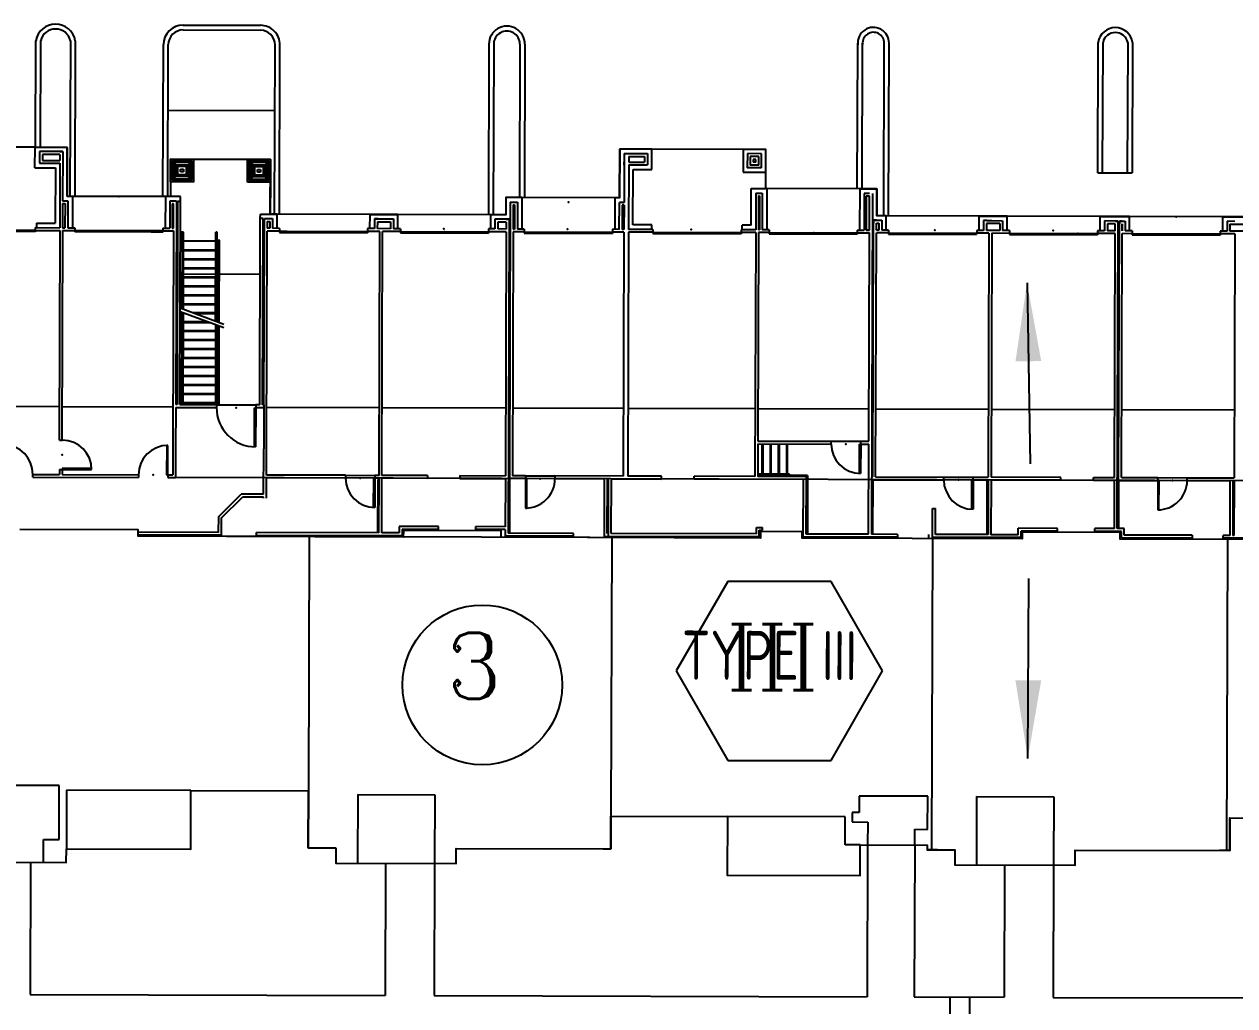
# Model space of a CAD drawing. Header units: feet. Extents: x 26064 to 27719, y 16802 to 28989.
# Drawn here: x 26820.5 to 26944.1, y 17836.6 to 17936.8 of the extents above; entities that cross this region are included whole.
import ezdxf
from ezdxf.enums import TextEntityAlignment as Align

# ---------------------------------------------------------------- set-up
doc = ezdxf.new("R2010")
doc.units = ezdxf.units.FT
doc.header["$LTSCALE"] = 50
doc.header["$MEASUREMENT"] = 0
doc.header["$PDSIZE"] = -0.5
for name, color, linetype in [('BUILDING-INTERIOR', 251, 'Continuous'), ('BUILDINGS', 5, 'Continuous'), ('CURB-B', 4, 'Continuous'), ('CURB-F', 32, 'Continuous'), ('FLUMES', 2, 'Continuous'), ('SD-STRUCTURE', 6, 'Continuous'), ('SIDEWALK', 9, 'Continuous')]:
    doc.layers.add(name, color=color, linetype=linetype)
doc.styles.add('DCADTXTSTYLE2', font='ARCHITXT')
doc.styles.add('DCADTXTSTYLE3', font='ROMANC')
doc.styles.add('ls80', font='simplex', dxfattribs={"oblique": 15, "height": 4})
doc.dimstyles.new('dim', dxfattribs={"dimtxt": 0.18, "dimasz": 0.16, "dimexe": 0.0625, "dimexo": 0.0625, "dimgap": 0.03, "dimtad": 3, "dimdec": 4, "dimzin": 0, "dimdsep": 46, "dimtxsty": 'ls80', "dimcen": 0.09, "dimclrd": 256, "dimclre": 256, "dimclrt": 256, "dimaunit": 1, "dimadec": 4, "dimazin": 0, "dimtfac": 1, "dimtdec": 4, "dimtofl": 0, "dimtmove": 2, "dimatfit": 3, "dimfxl": 0, "dimtolj": 1, "dimtzin": 0, "dimlwd": -1, "dimlwe": -1, "dimarcsym": 0})

msp = doc.modelspace()

# ---------------------------------------------------------------- linework, layer by layer
at = {"layer": 'BUILDING-INTERIOR', "color": 7, "ltscale": 12}
for p, q in [((26821.56744, 17922.19393), (26821.57352, 17924.27646)), ((26821.57352, 17924.27646), (26824.86387, 17924.26686)), ((26822.0304, 17923.83782), (26822.02694, 17922.65078)), ((26824.40453, 17923.8309), (26822.0304, 17923.83782)), ((26824.11298, 17923.83175), (26824.40453, 17923.8309)), ((26824.40453, 17923.8309), (26824.38991, 17918.812)), ((26824.40453, 17923.8309), (26824.40368, 17923.53934)), ((26824.86387, 17924.26686), (26824.84928, 17919.26878)), ((26881.28603, 17919.10413), (26881.30062, 17924.1022)), ((26884.59102, 17924.0926), (26881.30062, 17924.1022)), ((26884.58494, 17922.01006), (26884.59102, 17924.0926)), ((26893.9, 17924.06551), (26893.89319, 17921.73307)), ((26896.23239, 17924.0587), (26893.9, 17924.06551)), ((26896.22559, 17921.72626), (26896.23239, 17924.0587)), ((26822.02694, 17922.65078), (26824.10952, 17922.64472)), ((26822.32111, 17923.54542), (26822.31934, 17922.94148)), ((26822.31934, 17922.94148), (26824.11037, 17922.93626)), ((26824.11213, 17923.54019), (26822.32111, 17923.54542)), ((26824.10952, 17922.64472), (26824.09033, 17916.06392)), ((26824.11213, 17923.54019), (26824.11037, 17922.93626)), ((26835.4122, 17920.73745), (26835.41901, 17923.06989)), ((26835.41901, 17923.06989), (26835.4122, 17920.73745)), ((26835.41901, 17923.06989), (26837.75145, 17923.06308)), ((26835.58513, 17922.9028), (26835.57929, 17920.90358)), ((26835.58513, 17922.9028), (26837.58434, 17922.89696)), ((26835.70971, 17922.77748), (26835.70461, 17921.02816)), ((26835.70971, 17922.77748), (26837.45904, 17922.77238)), ((26835.95889, 17922.52685), (26835.70971, 17922.77748)), ((26835.95524, 17921.27733), (26835.95889, 17922.52685)), ((26835.95889, 17922.52685), (26837.20841, 17922.5232)), ((26837.20841, 17922.5232), (26837.20476, 17921.27368)), ((26837.20841, 17922.5232), (26837.45904, 17922.77238)), ((26837.45394, 17921.02305), (26837.45904, 17922.77238)), ((26837.57852, 17920.89773), (26837.58436, 17922.89696)), ((26837.75145, 17923.06308), (26837.74464, 17920.73064)), ((26837.75145, 17923.0631), (26843.29102, 17923.04693)), ((26843.28421, 17920.71447), (26843.29102, 17923.04691)), ((26843.29102, 17923.04691), (26843.28421, 17920.71447)), ((26843.29102, 17923.04691), (26845.62345, 17923.0401)), ((26843.45713, 17922.87982), (26843.4513, 17920.8806)), ((26843.45713, 17922.87982), (26845.45635, 17922.87399)), ((26843.58172, 17922.75451), (26843.57662, 17921.00518)), ((26843.58172, 17922.75451), (26845.33105, 17922.74941)), ((26843.8309, 17922.50387), (26843.58172, 17922.75451)), ((26843.82725, 17921.25435), (26843.8309, 17922.50387)), ((26843.8309, 17922.50387), (26845.08042, 17922.50023)), ((26845.08042, 17922.50023), (26845.07677, 17921.25071)), ((26845.08042, 17922.50023), (26845.33105, 17922.74941)), ((26845.32594, 17921.00007), (26845.33105, 17922.74941)), ((26845.45053, 17920.87476), (26845.45637, 17922.87399)), ((26845.62345, 17923.0401), (26845.61665, 17920.70767)), ((26881.75744, 17923.64271), (26881.74286, 17918.64464)), ((26881.75404, 17922.47649), (26881.75489, 17922.76804)), ((26881.75744, 17923.64271), (26881.75701, 17923.49694)), ((26881.75744, 17923.64271), (26882.04901, 17923.64186)), ((26881.75744, 17923.64271), (26884.13153, 17923.63578)), ((26882.21221, 17922.47515), (26882.19302, 17915.89436)), ((26882.21221, 17922.47515), (26884.12812, 17922.46956)), ((26882.21477, 17923.34981), (26882.21306, 17922.76671)), ((26882.21306, 17922.76671), (26883.83742, 17922.76196)), ((26882.21477, 17923.34981), (26883.83912, 17923.34507)), ((26883.83912, 17923.34507), (26883.83742, 17922.76196)), ((26884.13153, 17923.63578), (26884.12812, 17922.46956)), ((26894.33606, 17923.6269), (26894.3318, 17922.16912)), ((26895.79379, 17923.62264), (26894.33606, 17923.6269)), ((26894.62676, 17923.33449), (26894.62421, 17922.45983)), ((26895.50138, 17923.33194), (26894.62676, 17923.33449)), ((26894.62676, 17923.33449), (26894.62676, 17923.33449)), ((26894.91746, 17923.04209), (26894.91661, 17922.75053)), ((26895.20812, 17922.74968), (26894.91661, 17922.75053)), ((26895.20897, 17923.04124), (26894.91746, 17923.04209)), ((26895.20812, 17922.74968), (26895.20897, 17923.04124)), ((26895.49883, 17922.45727), (26895.50138, 17923.33194)), ((26895.49883, 17922.45727), (26895.50138, 17923.33194)), ((26895.78953, 17922.16487), (26895.79379, 17923.62264)), ((26821.56744, 17922.19393), (26823.64995, 17922.18785)), ((26823.64995, 17922.18785), (26823.63342, 17916.52339)), ((26835.95524, 17921.27733), (26835.70461, 17921.02816)), ((26837.20476, 17921.27368), (26835.95524, 17921.27733)), ((26836.03879, 17921.36039), (26836.04195, 17922.4433)), ((26837.1217, 17921.35723), (26836.03879, 17921.36039)), ((26836.04195, 17922.4433), (26837.12486, 17922.44014)), ((26836.14322, 17921.46421), (26836.14577, 17922.33887)), ((26837.01788, 17921.46166), (26836.14322, 17921.46421)), ((26836.14577, 17922.33887), (26837.02043, 17922.33632)), ((26836.43562, 17921.75491), (26836.43647, 17922.04647)), ((26836.72718, 17921.75406), (26836.43562, 17921.75491)), ((26836.43647, 17922.04647), (26836.72803, 17922.04562)), ((26836.72803, 17922.04562), (26836.72718, 17921.75406)), ((26837.02043, 17922.33632), (26837.01788, 17921.46166)), ((26837.12486, 17922.44014), (26837.1217, 17921.35723)), ((26837.20476, 17921.27368), (26837.45394, 17921.02305)), ((26843.82725, 17921.25435), (26843.57662, 17921.00518)), ((26845.07677, 17921.25071), (26843.82725, 17921.25435)), ((26843.91079, 17921.33741), (26843.91395, 17922.42033)), ((26844.99371, 17921.33425), (26843.91079, 17921.33741)), ((26843.91395, 17922.42033), (26844.99687, 17922.41717)), ((26844.01522, 17921.44123), (26844.01778, 17922.3159)), ((26844.88989, 17921.43868), (26844.01522, 17921.44123)), ((26844.01778, 17922.3159), (26844.89244, 17922.31335)), ((26844.30763, 17921.73194), (26844.30848, 17922.02349)), ((26844.59918, 17921.73109), (26844.30763, 17921.73194)), ((26844.30848, 17922.02349), (26844.60004, 17922.02264)), ((26844.60004, 17922.02264), (26844.59918, 17921.73109)), ((26844.89244, 17922.31335), (26844.88989, 17921.43868)), ((26844.99687, 17922.41717), (26844.99371, 17921.33425)), ((26845.07677, 17921.25071), (26845.32594, 17921.00007)), ((26882.6525, 17916.3511), (26882.66903, 17922.01566)), ((26882.66903, 17922.01566), (26884.58494, 17922.01006)), ((26893.89319, 17921.73307), (26896.22559, 17921.72626)), ((26895.78953, 17922.16487), (26894.3318, 17922.16912)), ((26895.49883, 17922.45727), (26894.62421, 17922.45983)), ((26835.4122, 17920.73745), (26835.40783, 17919.23803)), ((26837.74464, 17920.73064), (26835.4122, 17920.73745)), ((26837.57852, 17920.89773), (26835.57929, 17920.90357)), ((26837.45394, 17921.02305), (26835.70461, 17921.02815)), ((26845.61665, 17920.70767), (26843.28421, 17920.71447)), ((26845.45053, 17920.87476), (26843.4513, 17920.88059)), ((26845.32594, 17921.00007), (26843.57662, 17921.00517)), ((26845.61665, 17920.70767), (26845.60717, 17917.45894)), ((26894.73119, 17916.31593), (26894.74213, 17920.06449)), ((26894.74213, 17920.06449), (26896.32483, 17920.05987)), ((26896.32483, 17920.05987), (26896.31255, 17915.85315)), ((26905.82118, 17920.03215), (26905.8089, 17915.82545)), ((26905.82118, 17920.03215), (26907.57052, 17920.02705)), ((26907.57052, 17920.02705), (26907.5625, 17917.27801)), ((26824.3899, 17918.812), (26824.93134, 17918.81043)), ((26824.84928, 17919.26878), (26825.39083, 17919.2672)), ((26824.93134, 17918.81043), (26824.92331, 17916.06149)), ((26825.39083, 17919.2672), (26825.38147, 17916.06013)), ((26834.88718, 17919.23948), (26834.87782, 17916.03241)), ((26834.8872, 17919.23955), (26834.87784, 17916.03245)), ((26836.42829, 17919.23505), (26834.8872, 17919.23955)), ((26835.34402, 17918.78005), (26835.33602, 17916.03111)), ((26836.01045, 17918.77811), (26835.34402, 17918.78005)), ((26836.01045, 17918.77811), (26835.9498, 17897.99453)), ((26836.01045, 17918.77809), (26835.9498, 17897.99454)), ((26836.01046, 17918.77811), (26836.00961, 17918.48655)), ((26836.01046, 17918.77811), (26836.01045, 17918.77812)), ((26836.13538, 17918.77774), (26836.07475, 17897.99417)), ((26836.13538, 17918.77774), (26836.42695, 17918.77689)), ((26836.36632, 17897.99332), (26836.42695, 17918.77689)), ((26836.42695, 17918.77689), (26836.42829, 17919.23505)), ((26869.66536, 17919.13803), (26869.66026, 17917.38862)), ((26871.31072, 17919.13323), (26869.66536, 17919.13803)), ((26871.31072, 17919.13323), (26871.30136, 17915.92615)), ((26880.80707, 17919.10553), (26880.79771, 17915.89843)), ((26881.28603, 17919.10413), (26880.80707, 17919.10553)), ((26895.19895, 17919.60499), (26895.18801, 17915.85643)), ((26895.19895, 17919.60499), (26895.86533, 17919.60305)), ((26895.48966, 17919.31259), (26895.47957, 17915.85558)), ((26895.48966, 17919.31259), (26895.57296, 17919.31235)), ((26895.57296, 17919.31235), (26895.56287, 17915.85534)), ((26895.86533, 17919.60305), (26895.85442, 17915.85449)), ((26906.278, 17919.57266), (26906.26706, 17915.82411)), ((26906.81951, 17919.57108), (26906.278, 17919.57266)), ((26906.48538, 17919.2805), (26906.47529, 17915.82351)), ((26906.81865, 17919.27952), (26906.48538, 17919.2805)), ((26906.80857, 17915.82254), (26906.81865, 17919.27952)), ((26907.11105, 17919.57023), (26907.00944, 17884.75029)), ((26824.38906, 17918.52045), (26824.38188, 17916.06307)), ((26824.38905, 17918.52045), (26824.63894, 17918.51972)), ((26824.63894, 17918.51972), (26824.63172, 17916.06234)), ((26835.59308, 17918.48777), (26835.58591, 17916.03038)), ((26835.71805, 17918.48741), (26835.59308, 17918.48777)), ((26835.71087, 17916.03002), (26835.71805, 17918.48741)), ((26870.12235, 17918.67854), (26870.03995, 17890.43941)), ((26870.12235, 17918.67854), (26870.1215, 17918.38698)), ((26870.12235, 17918.67854), (26870.85123, 17918.67641)), ((26870.41305, 17918.38613), (26870.40588, 17915.92876)), ((26870.41305, 17918.38613), (26870.55882, 17918.38571)), ((26870.55882, 17918.38571), (26870.55165, 17915.92834)), ((26870.85123, 17918.67641), (26870.84321, 17915.92748)), ((26881.25587, 17915.89709), (26881.26389, 17918.64604)), ((26881.74286, 17918.64464), (26881.26389, 17918.64604)), ((26881.55462, 17918.35363), (26881.54745, 17915.89624)), ((26881.74201, 17918.35309), (26881.55462, 17918.35363)), ((26881.57368, 17918.64513), (26881.74286, 17918.64464)), ((26881.74201, 17918.35308), (26881.73484, 17915.8957)), ((26821.71749, 17916.52898), (26821.71615, 17916.07082)), ((26821.71749, 17916.52898), (26823.63342, 17916.52339)), ((26844.58138, 17915.62928), (26844.58539, 17917.00377)), ((26844.58539, 17917.00377), (26844.58673, 17917.46193)), ((26844.87694, 17917.00292), (26844.58539, 17917.00377)), ((26844.58673, 17917.46193), (26846.29406, 17917.45692)), ((26844.82142, 17897.96864), (26844.87694, 17917.00292)), ((26844.94637, 17897.96828), (26845.0019, 17917.00255)), ((26845.0019, 17917.00255), (26845.83457, 17917.0001)), ((26845.29261, 17916.71013), (26845.29053, 17916.00208)), ((26845.29261, 17916.71013), (26845.54216, 17916.7094)), ((26845.54216, 17916.7094), (26845.5401, 17916.00135)), ((26845.83457, 17917.0001), (26845.83165, 17916.0005)), ((26846.28981, 17915.99916), (26846.29406, 17917.45692)), ((26855.78629, 17915.97135), (26855.79062, 17917.4291)), ((26855.79062, 17917.4291), (26858.64365, 17917.42077)), ((26856.24744, 17916.96972), (26856.24453, 17915.97009)), ((26856.6223, 17916.96862), (26856.24744, 17916.96972)), ((26856.33073, 17916.96947), (26856.6223, 17916.96862)), ((26856.53815, 17916.67731), (26856.53608, 17915.96924)), ((26856.53815, 17916.67731), (26857.89192, 17916.67336)), ((26856.6223, 17916.96862), (26858.18433, 17916.96406)), ((26857.89192, 17916.67336), (26857.88986, 17915.96529)), ((26858.18433, 17916.96406), (26858.18141, 17915.96443)), ((26858.6394, 17915.96303), (26858.64365, 17917.42077)), ((26868.13575, 17915.93531), (26868.14, 17917.39306)), ((26869.66026, 17917.38862), (26868.14, 17917.39306)), ((26868.55534, 17916.9338), (26868.55243, 17915.93417)), ((26869.70074, 17916.93046), (26868.55534, 17916.9338)), ((26868.84605, 17916.6414), (26868.84398, 17915.93331)), ((26869.69989, 17916.6389), (26868.84605, 17916.6414)), ((26869.69989, 17916.6389), (26869.69782, 17915.93082)), ((26869.99229, 17916.92961), (26869.70074, 17916.93046)), ((26869.70074, 17916.93046), (26869.99229, 17916.92961)), ((26869.99229, 17916.92961), (26869.89871, 17884.85858)), ((26884.56846, 17916.34551), (26882.6525, 17916.3511)), ((26884.56713, 17915.88735), (26884.56846, 17916.34551)), ((26893.81357, 17915.86044), (26893.81491, 17916.3186)), ((26894.73119, 17916.31593), (26893.81491, 17916.3186)), ((26907.15153, 17890.62268), (26907.22798, 17916.82093)), ((26907.22798, 17916.82093), (26907.22713, 17916.52938)), ((26907.51953, 17916.82008), (26907.22798, 17916.82093)), ((26907.22798, 17916.82093), (26908.06097, 17916.8185)), ((26907.51662, 17915.82047), (26907.51868, 17916.52853)), ((26907.51868, 17916.52853), (26907.76856, 17916.5278)), ((26908.52046, 17917.27521), (26907.5625, 17917.27801)), ((26907.76856, 17916.5278), (26907.7665, 17915.81974)), ((26908.06097, 17916.8185), (26908.05805, 17915.81889)), ((26908.51622, 17915.81746), (26908.52046, 17917.27521)), ((26918.01257, 17915.78974), (26918.01682, 17917.24749)), ((26918.01682, 17917.24749), (26920.8699, 17917.23917)), ((26918.47363, 17916.78811), (26918.47071, 17915.7885)), ((26918.80683, 17916.78714), (26918.47363, 17916.78811)), ((26918.76433, 17916.49571), (26918.76227, 17915.78764)), ((26920.118, 17916.49176), (26918.76433, 17916.49571)), ((26918.80683, 17916.78714), (26919.30665, 17916.78568)), ((26919.30665, 17916.78568), (26920.4104, 17916.78246)), ((26920.118, 17916.49176), (26920.11593, 17915.78369)), ((26920.4104, 17916.78246), (26920.40749, 17915.78284)), ((26920.86564, 17915.78141), (26920.8699, 17917.23917)), ((26930.36199, 17915.75369), (26930.36625, 17917.21145)), ((26930.36625, 17917.21145), (26933.38592, 17917.20264)), ((26930.82307, 17916.75207), (26930.82015, 17915.75247)), ((26932.21838, 17916.74802), (26930.82307, 17916.75207)), ((26931.11377, 17916.45969), (26931.1117, 17915.75162)), ((26931.92597, 17916.45731), (26931.11377, 17916.45969)), ((26931.9239, 17915.74925), (26931.92597, 17916.45731)), ((26931.92682, 17916.74887), (26932.21838, 17916.74802)), ((26932.12674, 17885.34341), (26932.21838, 17916.74802)), ((26932.26603, 17890.25783), (26932.34333, 17916.74765)), ((26932.34333, 17916.74765), (26932.34247, 17916.4561)), ((26932.63488, 17916.7468), (26932.34333, 17916.74765)), ((26932.34333, 17916.74765), (26932.92637, 17916.74595)), ((26932.63397, 17916.45525), (26932.6319, 17915.74719)), ((26932.63196, 17915.74719), (26932.63403, 17916.45523)), ((26932.92637, 17916.74595), (26932.92346, 17915.74634)), ((26933.38166, 17915.74488), (26933.38592, 17917.20264)), ((26942.88227, 17917.17492), (26942.87801, 17915.71717)), ((26942.88227, 17917.17492), (26945.73534, 17917.1666)), ((26943.33909, 17916.71556), (26943.33617, 17915.71595)), ((26944.13047, 17916.71325), (26943.33909, 17916.71556)), ((26943.62979, 17916.42316), (26943.62773, 17915.7151)), ((26943.62979, 17916.42316), (26944.98344, 17916.41921)), ((26821.59007, 17915.65468), (26812.59353, 17915.68094)), ((26821.59044, 17915.77964), (26812.5939, 17915.80589)), ((26821.59044, 17915.77964), (26821.59007, 17915.65468)), ((26821.59129, 17916.07119), (26821.59044, 17915.77964)), ((26821.59044, 17915.77964), (26824.0895, 17915.77236)), ((26821.59129, 17916.07119), (26824.09033, 17916.06392)), ((26824.0895, 17915.77236), (26824.02705, 17894.36392)), ((26824.38105, 17915.77151), (26824.3186, 17894.36307)), ((26824.38105, 17915.77151), (26825.63057, 17915.76786)), ((26824.38188, 17916.06307), (26824.63172, 17916.06234)), ((26824.92331, 17916.06149), (26825.63142, 17916.05942)), ((26825.63057, 17915.76786), (26825.63021, 17915.64291)), ((26833.43027, 17915.62015), (26825.63021, 17915.64291)), ((26825.63142, 17916.05942), (26825.63057, 17915.76786)), ((26833.43063, 17915.7451), (26825.63057, 17915.76786)), ((26834.62602, 17915.61668), (26833.43027, 17915.62017)), ((26834.62638, 17915.74163), (26833.43063, 17915.74512)), ((26834.62638, 17915.74163), (26834.62602, 17915.61668)), ((26834.62723, 17916.03318), (26834.62638, 17915.74163)), ((26834.62638, 17915.74163), (26835.71003, 17915.73846)), ((26834.62723, 17916.03318), (26835.33602, 17916.03111)), ((26835.58591, 17916.03038), (26835.71087, 17916.03002)), ((26835.71003, 17915.73846), (26835.6452, 17893.51774)), ((26836.62565, 17915.48598), (26836.41735, 17915.48659)), ((26836.75096, 17915.61057), (26836.41771, 17915.61154)), ((26836.60319, 17907.78928), (26836.62565, 17915.48598)), ((26836.72801, 17907.74154), (26836.75096, 17915.61057)), ((26840.0149, 17906.53171), (26840.04136, 17915.60096)), ((26840.16631, 17915.6006), (26840.04136, 17915.60096)), ((26840.13972, 17906.48397), (26840.16631, 17915.6006)), ((26844.52987, 17897.96949), (26844.58138, 17915.62928)), ((26844.94637, 17897.96828), (26844.99752, 17915.50309)), ((26845.22485, 17893.48979), (26845.28968, 17915.71052)), ((26846.53852, 17915.70688), (26845.28968, 17915.71052)), ((26845.5401, 17916.00135), (26845.29053, 17916.00208)), ((26846.53937, 17915.99843), (26845.83165, 17916.0005)), ((26846.53852, 17915.70688), (26846.53816, 17915.58192)), ((26846.53816, 17915.58192), (26847.3143, 17915.57966)), ((26846.53937, 17915.99843), (26846.53852, 17915.70688)), ((26846.53852, 17915.70688), (26847.34234, 17915.70453)), ((26847.3143, 17915.57964), (26855.53457, 17915.55565)), ((26847.31467, 17915.70459), (26855.53493, 17915.6806)), ((26855.53493, 17915.6806), (26855.53457, 17915.55565)), ((26855.53578, 17915.97216), (26855.53493, 17915.6806)), ((26856.78525, 17915.67695), (26855.53493, 17915.6806)), ((26856.24453, 17915.97009), (26855.53578, 17915.97216)), ((26857.88986, 17915.96529), (26856.53608, 17915.96924)), ((26856.71258, 17890.76986), (26856.78525, 17915.67695)), ((26857.00415, 17890.76901), (26857.07682, 17915.6761)), ((26858.88798, 17915.67082), (26857.0768, 17915.6761)), ((26858.88883, 17915.96237), (26858.18141, 17915.96443)), ((26858.88798, 17915.67082), (26858.88762, 17915.54586)), ((26858.88762, 17915.54586), (26867.88416, 17915.51961)), ((26858.88883, 17915.96237), (26858.88798, 17915.67082)), ((26858.88798, 17915.67082), (26867.88452, 17915.64456)), ((26867.88452, 17915.64456), (26867.88416, 17915.51961)), ((26867.88538, 17915.93611), (26867.88452, 17915.64456)), ((26869.69697, 17915.63927), (26867.88452, 17915.64456)), ((26868.55243, 17915.93417), (26867.88538, 17915.93611)), ((26869.69782, 17915.93082), (26868.84398, 17915.93331)), ((26869.69697, 17915.63927), (26869.6243, 17890.73218)), ((26870.40503, 17915.63721), (26870.33236, 17890.73011)), ((26871.55172, 17915.63386), (26870.40503, 17915.63721)), ((26870.55165, 17915.92834), (26870.40588, 17915.92876)), ((26871.55257, 17915.92541), (26870.84321, 17915.92748)), ((26871.55172, 17915.63386), (26871.55135, 17915.50891)), ((26871.55135, 17915.50891), (26880.54659, 17915.48265)), ((26871.55257, 17915.92541), (26871.55172, 17915.63386)), ((26871.55172, 17915.63386), (26880.54696, 17915.60761)), ((26880.54696, 17915.60761), (26880.54659, 17915.48265)), ((26880.54781, 17915.89916), (26880.54696, 17915.60761)), ((26881.73399, 17915.60414), (26880.54696, 17915.60761)), ((26881.25587, 17915.89709), (26880.54781, 17915.89916)), ((26881.73484, 17915.8957), (26881.54745, 17915.89624)), ((26881.734, 17915.60414), (26881.66133, 17890.69705)), ((26882.19215, 17915.60281), (26882.11947, 17890.69572)), ((26884.69123, 17915.59551), (26882.19215, 17915.60281)), ((26884.69208, 17915.88707), (26882.19302, 17915.89436)), ((26884.69123, 17915.59551), (26884.69086, 17915.47056)), ((26884.69086, 17915.47056), (26893.68741, 17915.4443)), ((26884.69208, 17915.88707), (26884.69123, 17915.59551)), ((26884.69123, 17915.59551), (26893.68777, 17915.56925)), ((26893.68777, 17915.56925), (26893.68741, 17915.4443)), ((26893.68862, 17915.86081), (26893.68777, 17915.56925)), ((26895.18716, 17915.56488), (26893.68777, 17915.56925)), ((26895.18801, 17915.85643), (26893.68862, 17915.86081)), ((26895.18716, 17915.56488), (26895.11447, 17890.6578)), ((26895.47872, 17915.56403), (26895.4166, 17894.28054)), ((26896.56164, 17915.56087), (26895.47872, 17915.56403)), ((26895.56287, 17915.85534), (26895.47957, 17915.85558)), ((26896.56249, 17915.85242), (26895.85442, 17915.85449)), ((26896.56164, 17915.56087), (26896.56128, 17915.43591)), ((26896.56128, 17915.43591), (26905.55782, 17915.40968)), ((26896.56249, 17915.85242), (26896.56164, 17915.56087)), ((26896.56164, 17915.56087), (26905.55818, 17915.53463)), ((26905.55818, 17915.53463), (26905.55782, 17915.40968)), ((26905.55903, 17915.82618), (26905.55818, 17915.53462)), ((26905.55818, 17915.53462), (26906.8077, 17915.53098)), ((26905.55903, 17915.82618), (26906.26706, 17915.82411)), ((26906.47529, 17915.82351), (26906.80857, 17915.82253)), ((26906.80857, 17915.82254), (26906.56584, 17915.82325)), ((26906.7456, 17894.24751), (26906.80771, 17915.53098)), ((26907.44309, 17890.62183), (26907.51577, 17915.52891)), ((26908.76464, 17915.52527), (26907.51574, 17915.52891)), ((26907.7665, 17915.81974), (26907.51662, 17915.82047)), ((26908.76549, 17915.81682), (26908.05805, 17915.81889)), ((26908.76464, 17915.52527), (26908.76428, 17915.40031)), ((26908.76428, 17915.40031), (26917.76082, 17915.37406)), ((26908.76549, 17915.81682), (26908.76464, 17915.52527)), ((26908.76464, 17915.52527), (26917.76118, 17915.49901)), ((26917.76118, 17915.49901), (26917.76082, 17915.37406)), ((26917.76203, 17915.79056), (26917.76118, 17915.49901)), ((26919.01133, 17915.49536), (26917.76118, 17915.49901)), ((26918.47071, 17915.7885), (26917.76203, 17915.79056)), ((26920.11593, 17915.78369), (26918.76227, 17915.78764)), ((26919.01133, 17915.49536), (26918.93866, 17890.58829)), ((26919.30289, 17915.49451), (26919.23021, 17890.58743)), ((26921.1141, 17915.48922), (26919.30289, 17915.49451)), ((26921.11496, 17915.78078), (26920.40749, 17915.78284)), ((26921.1141, 17915.48922), (26921.11374, 17915.36427)), ((26921.11374, 17915.36427), (26930.11028, 17915.33803)), ((26921.11496, 17915.78078), (26921.1141, 17915.48922)), ((26921.1141, 17915.48922), (26930.11065, 17915.46299)), ((26930.11065, 17915.46299), (26930.11028, 17915.33803)), ((26930.1115, 17915.75454), (26930.11065, 17915.46299)), ((26931.92303, 17915.4577), (26930.11065, 17915.46299)), ((26930.82015, 17915.75247), (26930.1115, 17915.75454)), ((26931.9239, 17915.74925), (26931.1117, 17915.75162)), ((26931.85038, 17890.5506), (26931.92305, 17915.4577)), ((26932.55845, 17890.54854), (26932.63111, 17915.45563)), ((26933.63072, 17915.45272), (26932.63111, 17915.45563)), ((26933.63157, 17915.74427), (26932.92346, 17915.74634)), ((26933.63072, 17915.45272), (26933.63035, 17915.32776)), ((26933.63035, 17915.32776), (26942.62689, 17915.30151)), ((26933.63157, 17915.74427), (26933.63072, 17915.45272)), ((26933.63072, 17915.45272), (26942.62726, 17915.42646)), ((26942.62726, 17915.42646), (26942.62689, 17915.30151)), ((26942.62811, 17915.71801), (26942.62726, 17915.42646)), ((26944.1267, 17915.42208), (26942.62726, 17915.42646)), ((26943.33617, 17915.71595), (26942.62811, 17915.71801)), ((26944.98138, 17915.71114), (26943.62773, 17915.7151)), ((26944.1267, 17915.42208), (26944.05402, 17890.51499)), ((26840.03869, 17914.68465), (26836.74829, 17914.69425)), ((26840.28859, 17914.68392), (26840.16364, 17914.68429)), ((26840.26453, 17906.43623), (26840.28896, 17914.80887)), ((26840.28896, 17914.80887), (26840.41391, 17914.80851)), ((26840.38935, 17906.38848), (26840.41391, 17914.80851)), ((26840.03334, 17912.85202), (26836.74294, 17912.86162)), ((26840.03602, 17913.76834), (26836.74562, 17913.77794)), ((26840.28324, 17912.85129), (26840.1583, 17912.85166)), ((26840.28592, 17913.76761), (26840.16097, 17913.76797)), ((26840.03067, 17911.93571), (26836.74027, 17911.94531)), ((26840.28057, 17911.93498), (26840.15562, 17911.93534)), ((26840.02533, 17910.10308), (26836.73492, 17910.11268)), ((26840.02799, 17911.01939), (26836.73759, 17911.02899)), ((26840.27522, 17910.10235), (26840.15028, 17910.10271)), ((26840.27789, 17911.01866), (26840.15295, 17911.01903)), ((26840.02265, 17909.18676), (26836.73224, 17909.19637)), ((26840.27255, 17909.18603), (26840.1476, 17909.1864)), ((26840.01998, 17908.27045), (26836.72957, 17908.28005)), ((26840.26988, 17908.26972), (26840.14493, 17908.27008)), ((26840.0173, 17907.35413), (26837.72331, 17907.36083)), ((26840.26721, 17907.3534), (26840.14225, 17907.35377)), ((26824.037, 17897.77928), (26811.04195, 17897.81718)), ((26835.65753, 17897.74536), (26824.32856, 17897.77842)), ((26836.07475, 17897.99417), (26835.9498, 17897.99453)), ((26836.3663, 17897.99332), (26840.11495, 17897.98238)), ((26840.11495, 17897.98238), (26840.1141, 17897.69082)), ((26840.1149, 17897.98238), (26844.11339, 17897.97071)), ((26840.11495, 17897.98238), (26840.11495, 17897.98238)), ((26844.11339, 17897.97071), (26844.11254, 17897.67915)), ((26844.52987, 17897.96949), (26844.11339, 17897.97071)), ((26844.11339, 17897.97071), (26844.11339, 17897.97071)), ((26844.94637, 17897.96828), (26844.82142, 17897.96864)), ((26844.94637, 17897.96828), (26844.94552, 17897.67672)), ((26835.94895, 17897.70298), (26835.93673, 17893.51689)), ((26835.94895, 17897.70298), (26840.1141, 17897.69082)), ((26843.97593, 17893.68105), (26843.9876, 17897.67952)), ((26843.9876, 17897.67952), (26844.11255, 17897.67915)), ((26844.11255, 17897.67915), (26844.10088, 17893.68069)), ((26844.94554, 17897.67672), (26844.11254, 17897.67915)), ((26844.94554, 17897.67672), (26844.93333, 17893.49064)), ((26856.73275, 17897.68387), (26845.23718, 17897.7174)), ((26869.64445, 17897.64619), (26857.02432, 17897.68302)), ((26881.68149, 17897.61106), (26870.35253, 17897.64412)), ((26895.13464, 17897.57181), (26882.13966, 17897.60972)), ((26906.75519, 17897.5379), (26895.42619, 17897.57096)), ((26918.95882, 17897.50228), (26907.46325, 17897.53583)), ((26931.87055, 17897.46462), (26919.25038, 17897.50143)), ((26944.07419, 17897.429), (26932.57861, 17897.46255)), ((26824.0687, 17894.3638), (26824.36025, 17894.36294)), ((26895.4166, 17894.28054), (26902.91375, 17894.25869)), ((26902.9129, 17893.96713), (26902.91375, 17894.25869)), ((26902.91375, 17894.25869), (26905.91259, 17894.24995)), ((26905.91174, 17893.95839), (26905.91259, 17894.24995)), ((26905.91259, 17894.24995), (26906.7456, 17894.24751)), ((26835.02135, 17893.83203), (26835.0126, 17890.83318)), ((26835.1463, 17893.83166), (26835.02135, 17893.83203)), ((26835.13755, 17890.83282), (26835.1463, 17893.83166)), ((26835.6452, 17893.51775), (26835.63736, 17890.83137)), ((26835.93673, 17893.51689), (26835.92804, 17890.53896)), ((26844.10088, 17893.68069), (26843.97593, 17893.68105)), ((26844.91974, 17888.84656), (26844.93331, 17893.49064)), ((26845.21701, 17890.80339), (26845.22485, 17893.48979)), ((26895.41575, 17893.98899), (26895.40603, 17890.65694)), ((26895.41575, 17893.98899), (26902.9129, 17893.96713)), ((26895.91558, 17893.98754), (26895.90586, 17890.65548)), ((26896.7486, 17893.98511), (26896.73887, 17890.65304)), ((26897.58161, 17893.98268), (26897.57189, 17890.65061)), ((26898.41462, 17893.98024), (26898.4049, 17890.64818)), ((26905.77805, 17890.95991), (26905.78679, 17893.95876)), ((26905.78679, 17893.95876), (26905.91174, 17893.95839)), ((26905.91174, 17893.95839), (26905.903, 17890.95954)), ((26905.91174, 17893.95839), (26906.74475, 17893.95596)), ((26906.71789, 17884.75114), (26906.74475, 17893.95596)), ((26821.35032, 17890.58149), (26821.35117, 17890.87304)), ((26821.35032, 17890.58149), (26832.13785, 17890.55002)), ((26821.35117, 17890.87304), (26824.05849, 17890.86514)), ((26824.05995, 17891.36495), (26824.05849, 17890.86514)), ((26824.05995, 17891.36495), (26824.3515, 17891.3641)), ((26824.3515, 17891.3641), (26824.35004, 17890.86429)), ((26824.35004, 17890.86429), (26832.1387, 17890.84158)), ((26824.35186, 17891.48905), (26824.3515, 17891.3641)), ((26824.3515, 17891.3641), (26827.35035, 17891.35536)), ((26827.35071, 17891.48032), (26824.35186, 17891.48905)), ((26827.35035, 17891.35536), (26827.35071, 17891.48032)), ((26832.1387, 17890.84157), (26832.13785, 17890.55002)), ((26835.0126, 17890.83318), (26835.13755, 17890.83282)), ((26835.13755, 17890.83282), (26835.1367, 17890.54127)), ((26835.1367, 17890.54127), (26835.92804, 17890.53896)), ((26835.13755, 17890.83282), (26835.63736, 17890.83137)), ((26997.2827, 17890.06811), (26835.92803, 17890.53896)), ((26845.21007, 17888.4292), (26845.21616, 17890.51185)), ((26853.29638, 17890.48828), (26845.21616, 17890.51184)), ((26853.29723, 17890.77983), (26845.21701, 17890.80339)), ((26853.29723, 17890.77983), (26853.29638, 17890.48828)), ((26853.29723, 17890.77983), (26856.29607, 17890.77108)), ((26856.16152, 17887.48104), (26856.17027, 17890.47989)), ((26856.17027, 17890.47989), (26856.29522, 17890.47952)), ((26856.29522, 17890.47952), (26856.28647, 17887.48068)), ((26856.29607, 17890.77108), (26856.29522, 17890.47952)), ((26856.71173, 17890.47831), (26856.29522, 17890.47952)), ((26856.71258, 17890.76986), (26856.29607, 17890.77108)), ((26856.58639, 17890.3537), (26856.57047, 17884.89747)), ((26856.69544, 17884.89711), (26856.71173, 17890.47831)), ((26856.98701, 17884.89626), (26857.0033, 17890.47746)), ((26861.64734, 17890.4639), (26857.0033, 17890.47746)), ((26861.64819, 17890.75546), (26857.00415, 17890.76901)), ((26861.64819, 17890.75546), (26861.64734, 17890.4639)), ((26864.98025, 17890.74573), (26864.9794, 17890.45418)), ((26864.9794, 17890.45418), (26869.62344, 17890.44062)), ((26864.98025, 17890.74573), (26869.6243, 17890.73218)), ((26869.62344, 17890.44064), (26869.6091, 17885.52585)), ((26870.03997, 17890.43941), (26870.02368, 17884.85822)), ((26871.68515, 17890.43461), (26870.03995, 17890.43941)), ((26871.686, 17890.72616), (26870.33236, 17890.73011)), ((26871.68515, 17890.43461), (26871.6764, 17887.43576)), ((26871.686, 17890.72616), (26871.68515, 17890.43461)), ((26871.8101, 17890.43424), (26871.68515, 17890.43461)), ((26871.686, 17890.72616), (26874.68485, 17890.71741)), ((26871.80135, 17887.43539), (26871.8101, 17890.43424)), ((26874.68485, 17890.71741), (26874.684, 17890.42585)), ((26879.74455, 17890.41108), (26874.684, 17890.42585)), ((26881.66133, 17890.69705), (26874.68485, 17890.71741)), ((26879.72741, 17884.53834), (26879.74455, 17890.41108)), ((26880.01982, 17884.82905), (26880.03612, 17890.41023)), ((26880.03612, 17890.41023), (26880.16106, 17890.40987)), ((26880.14392, 17884.53713), (26880.16106, 17890.40987)), ((26880.43633, 17884.82784), (26880.45263, 17890.40902)), ((26880.45263, 17890.40902), (26885.57565, 17890.39407)), ((26885.5765, 17890.68563), (26882.11947, 17890.69572)), ((26885.57565, 17890.39407), (26885.5765, 17890.68563)), ((26888.9077, 17890.38435), (26888.90855, 17890.67591)), ((26900.07007, 17890.35178), (26888.9077, 17890.38435)), ((26895.11447, 17890.6578), (26888.90855, 17890.67591)), ((26900.36248, 17890.64248), (26895.40603, 17890.65694)), ((26900.48782, 17890.76708), (26895.4064, 17890.78191)), ((26898.65517, 17890.77242), (26895.4064, 17890.7819)), ((26898.65553, 17890.89737), (26895.40676, 17890.90685)), ((26898.65553, 17890.89737), (26898.65517, 17890.77242)), ((26900.05293, 17884.47904), (26900.07007, 17890.35178)), ((26900.34534, 17884.76974), (26900.36248, 17890.64248)), ((26900.48782, 17890.76708), (26900.47031, 17884.76938)), ((26905.903, 17890.95954), (26905.77805, 17890.95991)), ((26907.02573, 17890.33149), (26914.39789, 17890.30998)), ((26907.15153, 17890.62268), (26907.02658, 17890.62305)), ((26907.1507, 17890.33112), (26907.13441, 17884.74993)), ((26907.44309, 17890.62183), (26914.39874, 17890.60153)), ((26914.39789, 17890.30998), (26914.39874, 17890.60153)), ((26914.39874, 17890.60153), (26917.39759, 17890.59278)), ((26917.39674, 17890.30123), (26917.39759, 17890.59278)), ((26917.39759, 17890.59278), (26918.93866, 17890.58829)), ((26926.35249, 17890.56665), (26919.23021, 17890.58743)), ((26926.35164, 17890.27509), (26926.35249, 17890.56665)), ((26929.68369, 17890.26537), (26929.68454, 17890.55692)), ((26929.68454, 17890.55692), (26931.85038, 17890.5506)), ((26932.55845, 17890.54854), (26936.26535, 17890.53772)), ((26936.2645, 17890.24616), (26936.26535, 17890.53772)), ((26936.26535, 17890.53772), (26939.26419, 17890.52897)), ((26939.26334, 17890.23741), (26939.26419, 17890.52897)), ((26939.26419, 17890.52897), (26944.05403, 17890.51499)), ((26917.26303, 17887.30274), (26917.27179, 17890.30159)), ((26917.27179, 17890.30159), (26917.39674, 17890.30123)), ((26917.39674, 17890.30123), (26917.38799, 17887.30238)), ((26917.39674, 17890.30123), (26918.93781, 17890.29673)), ((26918.81283, 17890.29709), (26918.79655, 17884.71591)), ((26918.93781, 17890.29673), (26918.92152, 17884.71554)), ((26919.22936, 17890.29588), (26919.21307, 17884.71469)), ((26926.35164, 17890.27509), (26919.22936, 17890.29588)), ((26929.68369, 17890.26537), (26931.84953, 17890.25905)), ((26931.83518, 17885.34426), (26931.84953, 17890.25905)), ((26932.26604, 17890.25783), (26932.25171, 17885.34305)), ((26932.26603, 17890.25783), (26936.2645, 17890.24616)), ((26936.2645, 17890.24616), (26936.25574, 17887.24732)), ((26936.38945, 17890.2458), (26936.2645, 17890.24616)), ((26936.3807, 17887.24695), (26936.38945, 17890.2458)), ((26939.26334, 17890.23741), (26943.63667, 17890.22465)), ((26943.63667, 17890.22465), (26943.62038, 17884.64346)), ((26943.92823, 17890.2238), (26943.91194, 17884.64261)), ((26943.92823, 17890.2238), (26944.05318, 17890.22343)), ((26944.05318, 17890.22343), (26944.03689, 17884.64225)), ((26840.33145, 17886.55463), (26842.64348, 17888.8532)), ((26840.62265, 17886.43301), (26842.7634, 17888.56129)), ((26844.91974, 17888.84656), (26842.64348, 17888.8532)), ((26844.91889, 17888.555), (26842.7634, 17888.56129)), ((26844.91853, 17888.43005), (26844.91889, 17888.555)), ((26856.28647, 17887.48068), (26856.16152, 17887.48104)), ((26871.6764, 17887.43576), (26871.80135, 17887.43539)), ((26913.25621, 17884.4405), (26913.26484, 17887.39773)), ((26913.26484, 17887.39773), (26913.5564, 17887.39688)), ((26913.54862, 17884.73121), (26913.5564, 17887.39688)), ((26917.38799, 17887.30238), (26917.26303, 17887.30274)), ((26936.25574, 17887.24732), (26936.3807, 17887.24695)), ((26840.32675, 17884.94496), (26840.33145, 17886.55463)), ((26840.61746, 17884.65255), (26840.62265, 17886.43301)), ((26858.77992, 17885.55744), (26858.77798, 17884.89103)), ((26862.77838, 17885.54577), (26858.77992, 17885.55744)), ((26862.77753, 17885.25421), (26862.77838, 17885.54577)), ((26866.6094, 17885.24304), (26866.61025, 17885.5346)), ((26869.6091, 17885.52585), (26866.61025, 17885.5346)), ((26895.26396, 17884.78457), (26895.2659, 17885.45098)), ((26895.2659, 17885.45098), (26895.89066, 17885.44915)), ((26895.88981, 17885.1576), (26895.89066, 17885.44915)), ((26922.00369, 17884.70653), (26922.00564, 17885.37295)), ((26926.00408, 17885.36128), (26922.00564, 17885.37295)), ((26926.00323, 17885.06973), (26926.00408, 17885.36128)), ((26840.61746, 17884.65255), (26832.12072, 17884.67735)), ((26840.32675, 17884.94496), (26832.12157, 17884.9689)), ((26889.30668, 17884.38544), (26833.99463, 17884.54686)), ((26844.19939, 17884.64201), (26844.20024, 17884.93357)), ((26859.06868, 17884.59862), (26844.19939, 17884.64201)), ((26856.69544, 17884.89711), (26844.20024, 17884.93357)), ((26849.57198, 17884.50152), (26849.49625, 17858.55311)), ((26858.77798, 17884.89103), (26856.98701, 17884.89626)), ((26859.07062, 17885.26503), (26859.06868, 17884.59862)), ((26862.77753, 17885.25421), (26859.07062, 17885.26503)), ((26869.60825, 17885.23429), (26866.6094, 17885.24304)), ((26869.60825, 17885.23429), (26869.6063, 17884.56788)), ((26876.56195, 17884.54758), (26869.6063, 17884.56788)), ((26876.5628, 17884.83913), (26869.89871, 17884.85858)), ((26876.56195, 17884.54758), (26876.5628, 17884.83913)), ((26895.55466, 17884.49216), (26879.72741, 17884.53834)), ((26880.47702, 17884.49458), (26880.39375, 17855.96385)), ((26895.26396, 17884.78457), (26880.43633, 17884.82784)), ((26895.55466, 17884.49216), (26895.55661, 17885.15857)), ((26895.55661, 17885.15857), (26895.88981, 17885.1576)), ((26909.67423, 17884.45096), (26900.05293, 17884.47904)), ((26906.71789, 17884.75114), (26900.34534, 17884.76974)), ((26909.67508, 17884.74251), (26907.00944, 17884.75029)), ((26909.67508, 17884.74251), (26909.67423, 17884.45096)), ((26912.84056, 17884.73327), (26912.83971, 17884.44172)), ((26913.25585, 17884.3156), (26913.1631, 17852.5361)), ((26922.2944, 17884.41414), (26913.25621, 17884.4405)), ((26918.92152, 17884.71554), (26913.54862, 17884.73121)), ((26922.00369, 17884.70653), (26919.21307, 17884.71469)), ((26922.2944, 17884.41414), (26922.29634, 17885.08054)), ((26926.00323, 17885.06973), (26922.29634, 17885.08054)), ((26929.8351, 17885.05854), (26929.83595, 17885.3501)), ((26932.54239, 17885.05064), (26929.8351, 17885.05854)), ((26931.83518, 17885.34426), (26929.83595, 17885.3501)), ((26932.83481, 17885.34134), (26932.12674, 17885.34341)), ((26932.54044, 17884.38425), (26932.54238, 17885.05064)), ((26939.78768, 17884.36309), (26932.54044, 17884.38425)), ((26932.54131, 17884.67579), (26932.5424, 17885.05064)), ((26932.83286, 17884.67494), (26932.83481, 17885.34134)), ((26939.78853, 17884.65464), (26932.83286, 17884.67494)), ((26939.78853, 17884.65464), (26939.78768, 17884.36309)), ((26942.95311, 17884.35385), (26942.95396, 17884.64541)), ((26961.69591, 17884.29916), (26942.95311, 17884.35385)), ((26943.62038, 17884.64346), (26942.95396, 17884.64541)), ((26943.36926, 17884.22772), (26943.27639, 17852.40656)), ((26944.03689, 17884.64225), (26943.91194, 17884.64261)), ((26824.04904, 17859.08553), (26814.71929, 17859.11276)), ((26824.03293, 17853.56683), (26824.04904, 17859.08553)), ((26837.50086, 17858.58811), (26824.77659, 17858.62524)), ((26824.77659, 17858.62524), (26824.77991, 17852.62749)), ((26849.47923, 17852.72201), (26849.49625, 17858.55311)), ((26854.53489, 17858.16354), (26854.51446, 17851.16623)), ((26854.53489, 17858.16354), (26862.40686, 17858.14056)), ((26862.40686, 17858.14056), (26862.38644, 17851.14326)), ((26905.7652, 17858.01401), (26905.76034, 17856.34798)), ((26912.76252, 17857.99358), (26905.7652, 17858.01401)), ((26912.75267, 17854.61988), (26912.76252, 17857.99358)), ((26917.76059, 17857.97901), (26917.74017, 17850.9817)), ((26917.76059, 17857.97901), (26925.63257, 17857.95603)), ((26925.63257, 17857.95603), (26925.61215, 17850.95873)), ((26880.39375, 17855.96385), (26880.38403, 17852.63182)), ((26904.32206, 17855.89402), (26892.30584, 17855.92909)), ((26904.31373, 17853.04095), (26904.32206, 17855.89402)), ((26905.05228, 17856.35005), (26905.04942, 17855.37125)), ((26905.76034, 17856.34798), (26905.05228, 17856.35005)), ((26943.61944, 17855.77935), (26943.60972, 17852.44729)), ((26905.04942, 17855.37125), (26906.63215, 17855.36664)), ((26906.63215, 17855.36664), (26906.62534, 17853.0342)), ((26911.436, 17853.02016), (26911.44068, 17854.62371)), ((26911.44068, 17854.62371), (26912.75267, 17854.61988)), ((26822.42257, 17851.23906), (26822.42938, 17853.57151)), ((26822.42938, 17853.57151), (26824.03293, 17853.56683)), ((26852.31148, 17852.71375), (26849.47923, 17852.72201)), ((26879.59266, 17852.63413), (26880.38403, 17852.63182)), ((26905.87563, 17853.03639), (26904.31373, 17853.04095)), ((26912.70634, 17853.01645), (26912.70494, 17852.53748)), ((26913.75488, 17852.53442), (26912.70494, 17852.53748)), ((26943.60972, 17852.44729), (26942.55978, 17852.45035))]:
    msp.add_line(p, q, dxfattribs=at)
at = {"layer": 'BUILDING-INTERIOR', "color": 7, "ltscale": 6}
for p, q in [((26821.59007, 17915.65468), (26812.59353, 17915.68094)), ((26821.59007, 17915.65468), (26821.59007, 17915.65468)), ((26825.63021, 17915.64291), (26825.63021, 17915.64291)), ((26833.43027, 17915.62015), (26825.63021, 17915.64291)), ((26834.62602, 17915.61668), (26834.62602, 17915.61668)), ((26846.53816, 17915.58192), (26846.53816, 17915.58192)), ((26847.3143, 17915.57964), (26855.53457, 17915.55565)), ((26855.53457, 17915.55565), (26855.53457, 17915.55565)), ((26858.88762, 17915.54586), (26858.88762, 17915.54586)), ((26858.88762, 17915.54586), (26867.88416, 17915.51961)), ((26867.88416, 17915.51961), (26867.88416, 17915.51961)), ((26871.55135, 17915.50891), (26871.55135, 17915.50891)), ((26871.55135, 17915.50891), (26880.54659, 17915.48265)), ((26880.54659, 17915.48265), (26880.54659, 17915.48265)), ((26884.69086, 17915.47056), (26884.69086, 17915.47056)), ((26884.69086, 17915.47056), (26893.68741, 17915.4443)), ((26893.68741, 17915.4443), (26893.68741, 17915.4443)), ((26896.56128, 17915.43591), (26896.56128, 17915.43591)), ((26896.56128, 17915.43591), (26905.55782, 17915.40968)), ((26905.55782, 17915.40968), (26905.55782, 17915.40968)), ((26908.76428, 17915.40031), (26908.76428, 17915.40031)), ((26908.76428, 17915.40031), (26917.76082, 17915.37406)), ((26917.76082, 17915.37406), (26917.76082, 17915.37406)), ((26921.11374, 17915.36427), (26921.11374, 17915.36427)), ((26921.11374, 17915.36427), (26930.11028, 17915.33803)), ((26930.11028, 17915.33803), (26930.11028, 17915.33803)), ((26933.63035, 17915.32776), (26933.63035, 17915.32776)), ((26933.63035, 17915.32776), (26942.62689, 17915.30151)), ((26942.62689, 17915.30151), (26942.62689, 17915.30151)), ((26844.56874, 17911.29768), (26836.40531, 17911.3215)), ((26836.5746, 17897.99271), (26836.60215, 17907.43293)), ((26836.69955, 17897.99234), (26836.72697, 17907.38519)), ((26839.19746, 17906.4402), (26836.72423, 17906.44742)), ((26840.01195, 17905.52151), (26836.72156, 17905.53111)), ((26840.01386, 17906.17536), (26839.98995, 17897.98274)), ((26840.13868, 17906.12762), (26840.1149, 17897.98238)), ((26840.26186, 17905.52078), (26840.1369, 17905.52114)), ((26840.23986, 17897.98201), (26840.26336, 17906.03249)), ((26840.36481, 17897.98165), (26840.38831, 17906.03213)), ((26840.00928, 17904.60519), (26836.71888, 17904.61479)), ((26840.25919, 17904.60446), (26840.13423, 17904.60483)), ((26840.00393, 17902.77257), (26836.71353, 17902.78217)), ((26840.00661, 17903.68888), (26836.71621, 17903.69848)), ((26840.25383, 17902.77184), (26840.12888, 17902.7722)), ((26840.25651, 17903.68815), (26840.13156, 17903.68851)), ((26840.00126, 17901.85625), (26836.71085, 17901.86585)), ((26840.25116, 17901.85552), (26840.1262, 17901.85588)), ((26839.99858, 17900.93994), (26836.70818, 17900.94954)), ((26840.24849, 17900.93921), (26840.12353, 17900.93957)), ((26839.99323, 17899.10731), (26836.70283, 17899.11691)), ((26839.99591, 17900.02362), (26836.70551, 17900.03323)), ((26840.24314, 17899.10658), (26840.11818, 17899.10695)), ((26840.24581, 17900.0229), (26840.12085, 17900.02326)), ((26836.57521, 17898.20096), (26836.36695, 17898.20157)), ((26839.99056, 17898.191), (26836.70016, 17898.2006)), ((26840.24046, 17898.19027), (26840.11551, 17898.19063))]:
    msp.add_line(p, q, dxfattribs=at)
at = {"layer": 'BUILDING-INTERIOR', "color": 7, "ltscale": 4}
for p, q in [((26840.0331, 17912.76872), (26836.7427, 17912.77832)), ((26840.03577, 17913.68503), (26836.74537, 17913.69464)), ((26840.283, 17912.76799), (26840.15805, 17912.76835)), ((26840.28567, 17913.6843), (26840.16073, 17913.68467)), ((26840.03043, 17911.85241), (26836.74002, 17911.86201)), ((26840.28033, 17911.85168), (26840.15538, 17911.85204)), ((26840.02775, 17910.93609), (26836.73735, 17910.94569)), ((26840.27765, 17910.93536), (26840.1527, 17910.93573)), ((26840.02241, 17909.10346), (26836.732, 17909.11306)), ((26840.02508, 17910.01978), (26836.73468, 17910.02938)), ((26840.27231, 17909.10273), (26840.14736, 17909.1031)), ((26840.27498, 17910.01905), (26840.15003, 17910.01941)), ((26840.01973, 17908.18715), (26836.72934, 17908.19675)), ((26840.26964, 17908.18642), (26840.14469, 17908.18678)), ((26840.01706, 17907.27083), (26837.94277, 17907.27689)), ((26840.26697, 17907.2701), (26840.14201, 17907.27047)), ((26840.01171, 17905.4382), (26836.72131, 17905.44781)), ((26839.54188, 17906.3559), (26836.72399, 17906.36412)), ((26840.26162, 17905.43747), (26840.13666, 17905.43784)), ((26840.00904, 17904.52189), (26836.71864, 17904.53149)), ((26840.25895, 17904.52116), (26840.13399, 17904.52152)), ((26840.00369, 17902.68926), (26836.71329, 17902.69887)), ((26840.00636, 17903.60557), (26836.71597, 17903.61518)), ((26840.25359, 17902.68853), (26840.12863, 17902.6889)), ((26840.25627, 17903.60485), (26840.13131, 17903.60521)), ((26840.00101, 17901.77295), (26836.71061, 17901.78255)), ((26840.25092, 17901.77222), (26840.12596, 17901.77258)), ((26839.99834, 17900.85663), (26836.70794, 17900.86623)), ((26840.24824, 17900.8559), (26840.12329, 17900.85627)), ((26839.99299, 17899.024), (26836.70259, 17899.03361)), ((26839.99566, 17899.94032), (26836.70526, 17899.94992)), ((26840.24289, 17899.02327), (26840.11794, 17899.02364)), ((26840.24557, 17899.93959), (26840.12061, 17899.93995)), ((26839.99032, 17898.10769), (26836.69991, 17898.11729)), ((26840.24022, 17898.10696), (26840.11526, 17898.10732)), ((26895.83228, 17893.98778), (26895.82256, 17890.65572)), ((26896.6653, 17893.98535), (26896.65557, 17890.65329)), ((26897.49831, 17893.98292), (26897.48858, 17890.65086)), ((26898.33132, 17893.98049), (26898.3216, 17890.64842))]:
    msp.add_line(p, q, dxfattribs=at)
at = {"layer": 'BUILDING-INTERIOR', "color": 7, "ltscale": 48}
for p, q in [((26836.39517, 17907.86886), (26840.847, 17906.21343)), ((26836.39413, 17907.5125), (26840.84596, 17905.85708))]:
    msp.add_line(p, q, dxfattribs=at)
at = {"layer": 'BUILDING-INTERIOR', "color": 7, "ltscale": 15}
for p, q in [((26892.33816, 17879.92233), (26887.06673, 17870.79185)), ((26902.88103, 17879.92233), (26892.33816, 17879.92233)), ((26908.15246, 17870.79185), (26902.88103, 17879.92233)), ((26887.06673, 17870.79185), (26892.33816, 17861.66153)), ((26902.88103, 17861.66153), (26908.15246, 17870.79185)), ((26892.33816, 17861.66153), (26902.88103, 17861.66153))]:
    msp.add_line(p, q, dxfattribs=at)
at = {"layer": 'BUILDING-INTERIOR', "color": 7, "ltscale": 12}
for points in [[(26961.82051, 17884.17387), (26932.41515, 17884.25968), (26932.4171, 17884.92609), (26922.42094, 17884.95526), (26922.41899, 17884.28885), (26899.92764, 17884.35448), (26899.92958, 17885.02089), (26895.68122, 17885.03329), (26895.67927, 17884.36688), (26869.18944, 17884.44421), (26869.19139, 17885.11062), (26859.19523, 17885.13979), (26859.19329, 17884.47338), (26832.12036, 17884.5524), (26832.1223, 17885.21881), (26820.00197, 17885.25418)], [(26812.48889, 17851.26805), (26824.75501, 17851.23226), (26824.77991, 17852.62749), (26837.48336, 17852.59041), (26837.50086, 17858.58811), (26849.49625, 17858.55311), (26849.47923, 17852.72201), (26852.31148, 17852.71375), (26852.30698, 17851.17267), (26864.59392, 17851.13681), (26864.59842, 17852.67789), (26880.38403, 17852.63182), (26880.39375, 17855.96385), (26892.30584, 17855.92909), (26892.28834, 17849.93139), (26905.86645, 17849.89176), (26905.87563, 17853.03639), (26912.70634, 17853.01645), (26912.70494, 17852.53748), (26915.53719, 17852.52922), (26915.53269, 17850.98814), (26927.81963, 17850.95228), (26927.82413, 17852.49336), (26943.60972, 17852.44729), (26943.61944, 17855.77935), (26953.21992, 17855.75133)]]:
    msp.add_lwpolyline(points, dxfattribs=at)
at = {"layer": 'BUILDING-INTERIOR', "color": 7, "ltscale": 288}
msp.add_circle((26867.26083, 17869.36815), 8.16063, dxfattribs=at)
at = {"layer": 'BUILDING-INTERIOR', "color": 7, "ltscale": 12}
for centre, radius, start, end in [((26844.11255, 17897.67915), 3.99848, 179.8327778, 269.8327778), ((26824.3515, 17891.3641), 2.99886, 359.8331668, 89.8327778), ((26818.35233, 17890.88179), 2.99886, 359.8327778, 89.8327778), ((26835.13755, 17890.83282), 2.99886, 89.8327778, 179.8326778), ((26905.91174, 17893.95839), 2.99886, 179.8329778, 269.8329778), ((26856.29522, 17890.47952), 2.99886, 179.8327778, 269.8327778), ((26871.68515, 17890.43461), 2.99886, 269.8327778, 359.8327778), ((26917.39674, 17890.30123), 2.99886, 179.8327778, 269.8326778), ((26936.2645, 17890.24616), 2.99886, 269.8327778, 359.8327778)]:
    msp.add_arc(centre, radius, start, end, dxfattribs=at)
for p in [(26830.13897, 17919.25334, 1), (26876.06017, 17918.66122, 1), (26938.13409, 17917.18878, 1), (26830.25453, 17915.75438, 1), (26863.34549, 17915.94943, 1), (26863.38672, 17915.65761, 1), (26875.94805, 17915.91265, 1), (26888.61124, 17915.87569, 1), (26901.14321, 17915.5475, 1), (26913.47207, 17915.80313, 1), (26925.57162, 17915.76782, 1), (26928.11186, 17915.46871, 1), (26842.11332, 17897.68499, 1), (26824.3559, 17892.86362, 1), (26904.41234, 17893.96281, 1), (26833.638, 17890.83727, 1), (26853.33804, 17890.48823, 1), (26854.79582, 17890.48398, 1), (26873.1846, 17890.4303, 1), (26915.89733, 17890.30565, 1), (26937.76394, 17890.24182, 1)]:
    msp.add_point(p, dxfattribs=at)
at = {"layer": 'BUILDINGS', "color": 7, "flags": 128}
for points in [[(26945.73534, 17917.1666), (26942.88227, 17917.17492), (26942.88227, 17917.17492), (26933.38592, 17917.20264), (26933.38592, 17917.20264), (26930.36625, 17917.21145), (26930.36625, 17917.21145), (26920.8699, 17917.23917), (26920.8699, 17917.23917), (26918.01682, 17917.24749), (26918.01682, 17917.24749), (26908.52046, 17917.27521), (26908.52046, 17917.27521), (26907.5625, 17917.27801), (26907.57052, 17920.02705), (26905.82118, 17920.03215), (26905.82118, 17920.03215), (26896.32483, 17920.05987), (26896.22072, 17920.06017), (26896.22559, 17921.72626), (26896.23239, 17924.0587), (26896.23239, 17924.0587), (26884.59102, 17924.0926), (26884.59102, 17924.0926), (26884.59102, 17924.0926), (26884.59102, 17924.0926), (26884.59102, 17924.0926), (26881.30062, 17924.1022), (26881.28603, 17919.10413), (26880.80707, 17919.10553), (26880.80707, 17919.10553), (26871.31072, 17919.13323), (26871.31072, 17919.13323), (26869.66536, 17919.13803), (26869.66026, 17917.38862), (26868.14, 17917.39306), (26868.14, 17917.39306), (26858.64365, 17917.42077), (26858.64365, 17917.42077), (26855.79062, 17917.4291), (26855.79062, 17917.4291), (26846.29406, 17917.45692), (26846.29406, 17917.45692), (26845.60717, 17917.45894), (26845.62345, 17923.0401), (26835.41901, 17923.06989), (26835.40783, 17919.23803), (26834.8872, 17919.23955), (26834.8872, 17919.23955), (26825.39083, 17919.2672), (26825.39083, 17919.2672), (26824.84928, 17919.26878), (26824.86387, 17924.26686), (26821.57352, 17924.27646), (26821.57352, 17924.27646), (26821.57352, 17924.27646), (26821.57352, 17924.27646), (26821.57352, 17924.27646), (26821.57352, 17924.27646), (26821.57352, 17924.27646), (26812.26459, 17924.30367)], [(26812.48889, 17851.26805), (26824.75501, 17851.23226), (26824.77991, 17852.62749), (26837.48336, 17852.59041), (26837.50086, 17858.58811), (26849.49625, 17858.55311), (26849.47923, 17852.72201), (26852.31148, 17852.71375), (26852.30698, 17851.17267), (26864.59392, 17851.13681), (26864.59842, 17852.67789), (26880.38403, 17852.63182), (26880.39375, 17855.96385), (26892.30584, 17855.92909), (26892.28834, 17849.93139), (26905.86645, 17849.89176), (26905.87563, 17853.03639), (26912.70634, 17853.01645), (26912.70494, 17852.53748), (26915.53719, 17852.52922), (26915.53269, 17850.98814), (26927.81963, 17850.95228), (26927.82413, 17852.49336), (26943.60972, 17852.44729), (26943.61944, 17855.77935), (26953.21992, 17855.75133)]]:
    msp.add_lwpolyline(points, dxfattribs=at)
at = {"layer": 'CURB-B', "color": 7, "flags": 128}
for points in [[(26825.18423, 17935.16216, 0.783939215), (26822.14704, 17935.17102)], [(26836.68671, 17936.25641, 0.414299904), (26835.18189, 17934.76079)], [(26846.09403, 17934.72661, 0.414127226), (26844.59886, 17936.23098)], [(26871.10494, 17934.81161, 1.002922846), (26868.43737, 17934.8194)], [(26908.31828, 17934.91154, 1.055563608), (26906.11759, 17934.80536)], [(26933.1877, 17934.97811, 0.808600211), (26930.66765, 17934.98744)]]:
    msp.add_lwpolyline(points, format="xyb", dxfattribs=at)
for points in [[(26836.68671, 17936.25641), (26844.59886, 17936.23098)], [(26822.11524, 17924.27488), (26822.14704, 17935.17102)], [(26825.18423, 17935.16216), (26825.13784, 17919.26793)], [(26906.06837, 17920.03143), (26906.11181, 17934.91652)], [(26908.26681, 17917.27595), (26908.3183, 17934.91944)], [(26930.62877, 17921.66939), (26930.66765, 17934.98744)], [(26933.1877, 17934.97811), (26933.14884, 17921.66204)], [(26835.13659, 17919.23882), (26835.18189, 17934.76079)], [(26846.04363, 17917.45766), (26846.09403, 17934.72661)], [(26868.43737, 17934.8194), (26868.3865, 17917.39234)], [(26871.10494, 17934.81161), (26871.05918, 17919.13396)], [(26930.12877, 17921.67085), (26933.64884, 17921.66058)]]:
    msp.add_lwpolyline(points, dxfattribs=at)
at = {"layer": 'CURB-F', "color": 7}
for p, q in [((26836.68731, 17936.75649), (26844.59947, 17936.73505)), ((26821.61524, 17924.27634), (26821.64701, 17935.16288)), ((26825.68423, 17935.1607), (26825.63784, 17919.26648)), ((26905.56837, 17920.03289), (26905.61181, 17934.91798)), ((26908.76681, 17917.27449), (26908.8183, 17934.91798)), ((26930.12877, 17921.67085), (26930.16765, 17934.98939)), ((26933.6877, 17934.97617), (26933.64884, 17921.66058)), ((26834.63659, 17919.24028), (26834.6819, 17934.76234)), ((26846.54363, 17917.45619), (26846.59404, 17934.72922)), ((26867.93737, 17934.82086), (26867.8865, 17917.3938)), ((26871.60494, 17934.81015), (26871.55918, 17919.13251))]:
    msp.add_line(p, q, dxfattribs=at)
for centre, radius, start, end in [((26823.66542, 17934.79453), 2.05175, 10.2805545, 169.6575763), ((26836.68189, 17934.7565), 2, 89.844725, 179.8327778), ((26844.59405, 17934.73506), 2, 359.8327778, 89.844725), ((26869.77117, 17934.8194), 1.8338, 359.6655556, 180), ((26907.21506, 17934.91798), 1.60324, 359.6655555, 185.8590592), ((26931.92668, 17934.71803), 1.77984, 8.3392863, 171.2302941)]:
    msp.add_arc(centre, radius, start, end, dxfattribs=at)
at = {"layer": 'FLUMES', "color": 7}
for p, q in [((26915.02613, 17837.49037), (26915.01446, 17833.49039)), ((26917.02612, 17837.48454), (26917.01445, 17833.48455))]:
    msp.add_line(p, q, dxfattribs=at)
at = {"layer": 'SIDEWALK', "color": 7}
for p, q in [((26835.16237, 17928.07066), (26846.07451, 17928.03881)), ((26906.6224, 17853.03421), (26906.5771, 17837.51503)), ((26911.43306, 17853.02017), (26911.38776, 17837.50099)), ((26821.119, 17851.24287), (26821.07966, 17837.76456)), ((26857.38352, 17851.15785), (26857.34412, 17837.65872)), ((26862.3835, 17851.14326), (26862.3441, 17837.64413)), ((26920.60923, 17850.97333), (26920.56983, 17837.47419)), ((26925.60921, 17850.95873), (26925.56981, 17837.4596)), ((26821.07966, 17837.76456), (26857.34412, 17837.65872)), ((26862.3441, 17837.64413), (26906.5771, 17837.51503)), ((26911.38776, 17837.50099), (26920.56983, 17837.47419)), ((26925.56981, 17837.4596), (26955.79681, 17837.37138))]:
    msp.add_line(p, q, dxfattribs=at)

# ---------------------------------------------------------------- texts
at = {"layer": 'BUILDING-INTERIOR', "color": 7, "ltscale": 288, "style": 'DCADTXTSTYLE3', "width": 0.993}
for s, height, p in [('III', 6.747435, (26892.16204, 17866.81648, 1)), ('3', 6.74744, (26863.54837, 17865.92089, 1))]:
    msp.add_text(s, height=height, dxfattribs=at).set_placement(p, align=Align.BOTTOM_LEFT)
at = {"layer": 'BUILDING-INTERIOR', "color": 7, "ltscale": 12, "style": 'DCADTXTSTYLE2', "width": 0.869565}
msp.add_text('TYPE III', height=4.9981, rotation=359.8327778, dxfattribs=at).set_placement((26887.63233, 17868.41672, 1), align=Align.BOTTOM_LEFT)

# ---------------------------------------------------------------- leaders
at = {"layer": 'SD-STRUCTURE', "color": 7}
for points in [[(26922.90724, 17910.42385), (26923.21526, 17891.93798)], [(26922.98354, 17861.84706), (26923.10351, 17880.23604)]]:
    msp.add_leader(points, dimstyle='dim', override={"dimscale": 50, "dimtad": 0, "dimpost": "'"}, dxfattribs=at)

doc.saveas('drawing.dxf')
